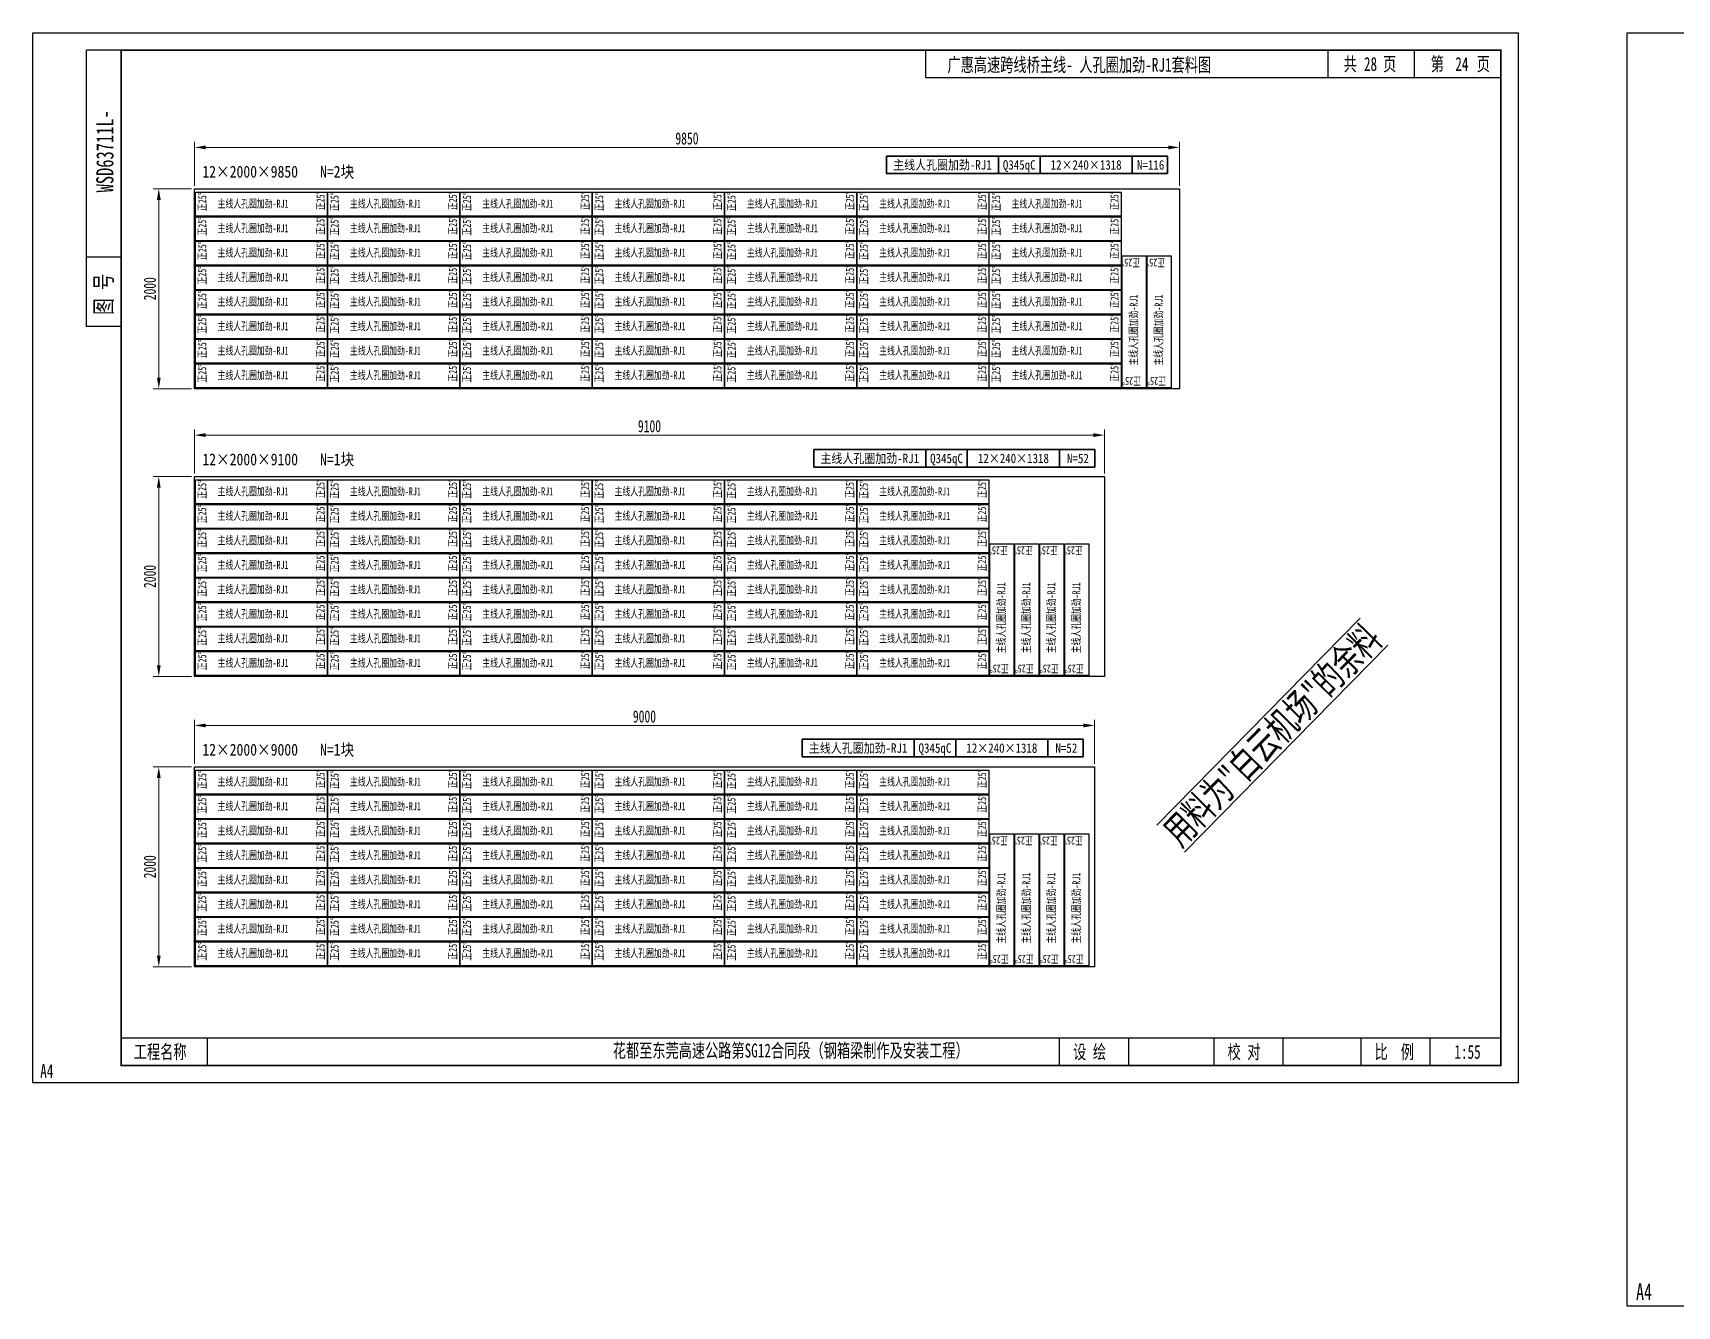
# Model space of a CAD drawing. Extents: x 1629247 to 2251351, y -601856 to -65897.
# Drawn here: x 1864821 to 1881261, y -396534 to -383803 of the extents above; entities that cross this region are included whole.
import ezdxf
from ezdxf.enums import TextEntityAlignment as Align

# ---------------------------------------------------------------- set-up
doc = ezdxf.new("R2010")
doc.units = 0
doc.header["$LTSCALE"] = 2
doc.header["$MEASUREMENT"] = 0
doc.header["$PDMODE"] = 35
doc.header["$PDSIZE"] = 50
doc.layers.get('0').update_dxf_attribs({"linetype": 'CONTINUOUS'})
doc.layers.get('Defpoints').update_dxf_attribs({"linetype": 'CONTINUOUS'})
doc.layers.add('1图框轮廓', color=7, linetype='CONTINUOUS', lineweight=35)
doc.layers.add('A3', color=7, linetype='CONTINUOUS')
doc.styles.add('仿宋', font='仿宋_GB2312_1.ttf', dxfattribs={"width": 0.7})
doc.dimstyles.new('标准标注样式-45', dxfattribs={"dimscale": 45, "dimtxt": 2.7, "dimasz": 2.5, "dimexe": 1.25, "dimexo": 0.625, "dimtad": 1, "dimdec": 0, "dimdsep": 46, "dimtxsty": '仿宋', "dimcen": 2.5, "dimclrd": 3, "dimclre": 3, "dimclrt": 4, "dimazin": 0, "dimtfac": 1, "dimtdec": 0, "dimtmove": 0, "dimatfit": 3, "dimfxl": 1.25, "dimlwd": 13, "dimlwe": 13, "dimarcsym": 0})

# ---------------------------------------------------------------- blocks, each defined once
blk = doc.blocks.new('tukuangA4-')
at = {"layer": 'A3'}
for p, q in [((537, 7565), (537, 10327)), ((882, 10327), (537, 10327)), ((12951, 10051), (12951, 10327)), ((13814, 10051), (13814, 10327)), ((882, 8256), (537, 8256)), ((882, 7565), (537, 7565)), ((1745, 173), (1745, 449)), ((10266, 173), (10266, 449)), ((10957, 173), (10957, 449)), ((11811, 173), (11811, 449)), ((12502, 173), (12502, 449)), ((13280, 173), (13280, 449)), ((13971, 173), (13971, 449))]:
    blk.add_line(p, q, dxfattribs=at)
blk.add_lwpolyline([(14850, 10500), (14850, 0), (0, 0), (0, 10500)], close=True, dxfattribs=at)
for points, const_width in [([(882, 10327), (14677, 10327), (14677, 173), (882, 173), (882, 10327)], 17.3), ([(8927, 10051), (8927, 10327)], 13.8), ([(8927, 10051), (14677, 10051)], 13.8), ([(882, 449), (14677, 449)], 13.8)]:
    blk.add_lwpolyline(points, dxfattribs=dict(at, const_width=const_width))
at = {"layer": 'A3', "color": 7, "linetype": 'Continuous', "style": '仿宋', "width": 0.7}
for s, p in [('共    页', (13106, 10120)), ('第     页', (13977, 10120)), ('花都至东莞高速公路第SG12合同段（钢箱梁制作及安装工程）', (5798, 255)), ('工程名称', (1009, 242)), ('设 绘', (10401, 242)), ('校 对', (11946, 242)), ('比  例', (13415, 242))]:
    blk.add_text(s, height=138.1, dxfattribs=at).set_placement(p)
blk.add_text('WSD63711L-', height=172.6, rotation=90, dxfattribs=at).set_placement((806, 9316), align=Align.CENTER)
blk.add_text('图 号', height=172.6, rotation=90, dxfattribs=at).set_placement((793, 7681))
blk.add_text('A4', height=138.1, dxfattribs=at).set_placement((139, 50), align=Align.CENTER)
blk = doc.blocks.new('*D202')
at = {"color": 3, "lineweight": 13, "ltscale": 3}
for p, q in [((1866436, -385333), (1866436, -384892)), ((1876286, -385333), (1876286, -384892))]:
    blk.add_line(p, q, dxfattribs=at)
at = {"color": 3, "linetype": 'ByBlock', "lineweight": 13, "ltscale": 3}
blk.add_line((1876174, -384948), (1866549, -384948), dxfattribs=at)
at = {"color": 3, "ltscale": 3}
for points in [[(1866549, -384929), (1866549, -384967), (1866436, -384948)], [(1876174, -384929), (1876174, -384967), (1876286, -384948)]]:
    blk.add_solid(points, dxfattribs=at)
at = {"layer": 'Defpoints', "color": 0, "ltscale": 3}
for p in [(1866436, -384948), (1866436, -385361), (1876286, -385361)]:
    blk.add_point(p, dxfattribs=at)
at = {"color": 4, "ltscale": 3, "insert": (1871361, -384859), "char_height": 121.5, "attachment_point": 5, "style": '仿宋'}
blk.add_mtext('9850', dxfattribs=at)
blk = doc.blocks.new('*D203')
at = {"color": 3, "lineweight": 13, "ltscale": 3}
for p, q in [((1866408, -385361), (1866024, -385361)), ((1866408, -387361), (1866024, -387361))]:
    blk.add_line(p, q, dxfattribs=at)
at = {"color": 3, "linetype": 'ByBlock', "lineweight": 13, "ltscale": 3}
blk.add_line((1866080, -385474), (1866080, -387249), dxfattribs=at)
at = {"color": 3, "ltscale": 3}
for points in [[(1866061, -385474), (1866099, -385474), (1866080, -385361)], [(1866061, -387249), (1866099, -387249), (1866080, -387361)]]:
    blk.add_solid(points, dxfattribs=at)
at = {"layer": 'Defpoints', "color": 0, "ltscale": 3}
for p in [(1866436, -385361), (1866080, -387361), (1866436, -387361)]:
    blk.add_point(p, dxfattribs=at)
at = {"color": 4, "ltscale": 3, "insert": (1865991, -386361), "char_height": 121.5, "attachment_point": 5, "rotation": 90, "style": '仿宋'}
blk.add_mtext('2000', dxfattribs=at)
blk = doc.blocks.new('*D204')
at = {"color": 3, "lineweight": 13, "ltscale": 3}
for p, q in [((1866436, -388210), (1866436, -387769)), ((1875536, -388210), (1875536, -387769))]:
    blk.add_line(p, q, dxfattribs=at)
at = {"color": 3, "linetype": 'ByBlock', "lineweight": 13, "ltscale": 3}
blk.add_line((1875424, -387825), (1866549, -387825), dxfattribs=at)
at = {"color": 3, "ltscale": 3}
for points in [[(1866549, -387806), (1866549, -387844), (1866436, -387825)], [(1875424, -387806), (1875424, -387844), (1875536, -387825)]]:
    blk.add_solid(points, dxfattribs=at)
at = {"layer": 'Defpoints', "color": 0, "ltscale": 3}
for p in [(1866436, -387825), (1866436, -388238), (1875536, -388238)]:
    blk.add_point(p, dxfattribs=at)
at = {"color": 4, "ltscale": 3, "insert": (1870986, -387736), "char_height": 121.5, "attachment_point": 5, "style": '仿宋'}
blk.add_mtext('9100', dxfattribs=at)
blk = doc.blocks.new('*D205')
at = {"color": 3, "lineweight": 13, "ltscale": 3}
for p, q in [((1866408, -388238), (1866024, -388238)), ((1866408, -390238), (1866024, -390238))]:
    blk.add_line(p, q, dxfattribs=at)
at = {"color": 3, "linetype": 'ByBlock', "lineweight": 13, "ltscale": 3}
blk.add_line((1866080, -388351), (1866080, -390126), dxfattribs=at)
at = {"color": 3, "ltscale": 3}
for points in [[(1866061, -388351), (1866099, -388351), (1866080, -388238)], [(1866061, -390126), (1866099, -390126), (1866080, -390238)]]:
    blk.add_solid(points, dxfattribs=at)
at = {"layer": 'Defpoints', "color": 0, "ltscale": 3}
for p in [(1866436, -388238), (1866080, -390238), (1866436, -390238)]:
    blk.add_point(p, dxfattribs=at)
at = {"color": 4, "ltscale": 3, "insert": (1865991, -389238), "char_height": 121.5, "attachment_point": 5, "rotation": 90, "style": '仿宋'}
blk.add_mtext('2000', dxfattribs=at)
blk = doc.blocks.new('*D206')
at = {"color": 3, "lineweight": 13, "ltscale": 3}
for p, q in [((1866436, -391113), (1866436, -390672)), ((1875436, -391113), (1875436, -390672))]:
    blk.add_line(p, q, dxfattribs=at)
at = {"color": 3, "linetype": 'ByBlock', "lineweight": 13, "ltscale": 3}
blk.add_line((1875324, -390728), (1866549, -390728), dxfattribs=at)
at = {"color": 3, "ltscale": 3}
for points in [[(1866549, -390709), (1866549, -390747), (1866436, -390728)], [(1875324, -390709), (1875324, -390747), (1875436, -390728)]]:
    blk.add_solid(points, dxfattribs=at)
at = {"layer": 'Defpoints', "color": 0, "ltscale": 3}
for p in [(1866436, -390728), (1866436, -391141), (1875436, -391141)]:
    blk.add_point(p, dxfattribs=at)
at = {"color": 4, "ltscale": 3, "insert": (1870936, -390639), "char_height": 121.5, "attachment_point": 5, "style": '仿宋'}
blk.add_mtext('9000', dxfattribs=at)
blk = doc.blocks.new('*D207')
at = {"color": 3, "lineweight": 13, "ltscale": 3}
for p, q in [((1866408, -391141), (1866024, -391141)), ((1866408, -393141), (1866024, -393141))]:
    blk.add_line(p, q, dxfattribs=at)
at = {"color": 3, "linetype": 'ByBlock', "lineweight": 13, "ltscale": 3}
blk.add_line((1866080, -391254), (1866080, -393029), dxfattribs=at)
at = {"color": 3, "ltscale": 3}
for points in [[(1866061, -391254), (1866099, -391254), (1866080, -391141)], [(1866061, -393029), (1866099, -393029), (1866080, -393141)]]:
    blk.add_solid(points, dxfattribs=at)
at = {"layer": 'Defpoints', "color": 0, "ltscale": 3}
for p in [(1866436, -391141), (1866080, -393141), (1866436, -393141)]:
    blk.add_point(p, dxfattribs=at)
at = {"color": 4, "ltscale": 3, "insert": (1865991, -392141), "char_height": 121.5, "attachment_point": 5, "rotation": 90, "style": '仿宋'}
blk.add_mtext('2000', dxfattribs=at)

msp = doc.modelspace()

# ---------------------------------------------------------------- linework, layer by layer
at = {"color": 8, "ltscale": 3}
for points in [[(1876286.3, -385361.4), (1876286.3, -387361.4), (1866436.3, -387361.4), (1866436.3, -385361.4)], [(1875536.3, -388238.4), (1875536.3, -390238.4), (1866436.3, -390238.4), (1866436.3, -388238.4)], [(1875436.3, -391141.2), (1875436.3, -393141.2), (1866436.3, -393141.2), (1866436.3, -391141.2)]]:
    msp.add_lwpolyline(points, close=True, dxfattribs=at)
at = {"color": 1, "ltscale": 3}
for points in [[(1867764.3, -385396.4), (1867764.3, -385636.4), (1866446.3, -385636.4), (1866446.3, -385396.4)], [(1869087.3, -385396.4), (1869087.3, -385636.4), (1867769.3, -385636.4), (1867769.3, -385396.4)], [(1870410.3, -385396.4), (1870410.3, -385636.4), (1869092.3, -385636.4), (1869092.3, -385396.4)], [(1871733.3, -385396.4), (1871733.3, -385636.4), (1870415.3, -385636.4), (1870415.3, -385396.4)], [(1873056.3, -385396.4), (1873056.3, -385636.4), (1871738.3, -385636.4), (1871738.3, -385396.4)], [(1874379.3, -385396.4), (1874379.3, -385636.4), (1873061.3, -385636.4), (1873061.3, -385396.4)], [(1875702.3, -385396.4), (1875702.3, -385636.4), (1874384.3, -385636.4), (1874384.3, -385396.4)], [(1867764.3, -385641.4), (1867764.3, -385881.4), (1866446.3, -385881.4), (1866446.3, -385641.4)], [(1869087.3, -385641.4), (1869087.3, -385881.4), (1867769.3, -385881.4), (1867769.3, -385641.4)], [(1870410.3, -385641.4), (1870410.3, -385881.4), (1869092.3, -385881.4), (1869092.3, -385641.4)], [(1871733.3, -385641.4), (1871733.3, -385881.4), (1870415.3, -385881.4), (1870415.3, -385641.4)], [(1873056.3, -385641.4), (1873056.3, -385881.4), (1871738.3, -385881.4), (1871738.3, -385641.4)], [(1874379.3, -385641.4), (1874379.3, -385881.4), (1873061.3, -385881.4), (1873061.3, -385641.4)], [(1875702.3, -385641.4), (1875702.3, -385881.4), (1874384.3, -385881.4), (1874384.3, -385641.4)], [(1867764.3, -385886.4), (1867764.3, -386126.4), (1866446.3, -386126.4), (1866446.3, -385886.4)], [(1869087.3, -385886.4), (1869087.3, -386126.4), (1867769.3, -386126.4), (1867769.3, -385886.4)], [(1870410.3, -385886.4), (1870410.3, -386126.4), (1869092.3, -386126.4), (1869092.3, -385886.4)], [(1871733.3, -385886.4), (1871733.3, -386126.4), (1870415.3, -386126.4), (1870415.3, -385886.4)], [(1873056.3, -385886.4), (1873056.3, -386126.4), (1871738.3, -386126.4), (1871738.3, -385886.4)], [(1874379.3, -385886.4), (1874379.3, -386126.4), (1873061.3, -386126.4), (1873061.3, -385886.4)], [(1875702.3, -385886.4), (1875702.3, -386126.4), (1874384.3, -386126.4), (1874384.3, -385886.4)], [(1867764.3, -386131.4), (1867764.3, -386371.4), (1866446.3, -386371.4), (1866446.3, -386131.4)], [(1869087.3, -386131.4), (1869087.3, -386371.4), (1867769.3, -386371.4), (1867769.3, -386131.4)], [(1870410.3, -386131.4), (1870410.3, -386371.4), (1869092.3, -386371.4), (1869092.3, -386131.4)], [(1871733.3, -386131.4), (1871733.3, -386371.4), (1870415.3, -386371.4), (1870415.3, -386131.4)], [(1873056.3, -386131.4), (1873056.3, -386371.4), (1871738.3, -386371.4), (1871738.3, -386131.4)], [(1874379.3, -386131.4), (1874379.3, -386371.4), (1873061.3, -386371.4), (1873061.3, -386131.4)], [(1875702.3, -386131.4), (1875702.3, -386371.4), (1874384.3, -386371.4), (1874384.3, -386131.4)], [(1875712.3, -386033.4), (1875952.3, -386033.4), (1875952.3, -387351.4), (1875712.3, -387351.4)], [(1875962.3, -386033.4), (1876202.3, -386033.4), (1876202.3, -387351.4), (1875962.3, -387351.4)], [(1867764.3, -386376.4), (1867764.3, -386616.4), (1866446.3, -386616.4), (1866446.3, -386376.4)], [(1869087.3, -386376.4), (1869087.3, -386616.4), (1867769.3, -386616.4), (1867769.3, -386376.4)], [(1870410.3, -386376.4), (1870410.3, -386616.4), (1869092.3, -386616.4), (1869092.3, -386376.4)], [(1871733.3, -386376.4), (1871733.3, -386616.4), (1870415.3, -386616.4), (1870415.3, -386376.4)], [(1873056.3, -386376.4), (1873056.3, -386616.4), (1871738.3, -386616.4), (1871738.3, -386376.4)], [(1874379.3, -386376.4), (1874379.3, -386616.4), (1873061.3, -386616.4), (1873061.3, -386376.4)], [(1875702.3, -386376.4), (1875702.3, -386616.4), (1874384.3, -386616.4), (1874384.3, -386376.4)], [(1867764.3, -386621.4), (1867764.3, -386861.4), (1866446.3, -386861.4), (1866446.3, -386621.4)], [(1869087.3, -386621.4), (1869087.3, -386861.4), (1867769.3, -386861.4), (1867769.3, -386621.4)], [(1870410.3, -386621.4), (1870410.3, -386861.4), (1869092.3, -386861.4), (1869092.3, -386621.4)], [(1871733.3, -386621.4), (1871733.3, -386861.4), (1870415.3, -386861.4), (1870415.3, -386621.4)], [(1873056.3, -386621.4), (1873056.3, -386861.4), (1871738.3, -386861.4), (1871738.3, -386621.4)], [(1874379.3, -386621.4), (1874379.3, -386861.4), (1873061.3, -386861.4), (1873061.3, -386621.4)], [(1875702.3, -386621.4), (1875702.3, -386861.4), (1874384.3, -386861.4), (1874384.3, -386621.4)], [(1867764.3, -386866.4), (1867764.3, -387106.4), (1866446.3, -387106.4), (1866446.3, -386866.4)], [(1869087.3, -386866.4), (1869087.3, -387106.4), (1867769.3, -387106.4), (1867769.3, -386866.4)], [(1870410.3, -386866.4), (1870410.3, -387106.4), (1869092.3, -387106.4), (1869092.3, -386866.4)], [(1871733.3, -386866.4), (1871733.3, -387106.4), (1870415.3, -387106.4), (1870415.3, -386866.4)], [(1873056.3, -386866.4), (1873056.3, -387106.4), (1871738.3, -387106.4), (1871738.3, -386866.4)], [(1874379.3, -386866.4), (1874379.3, -387106.4), (1873061.3, -387106.4), (1873061.3, -386866.4)], [(1875702.3, -386866.4), (1875702.3, -387106.4), (1874384.3, -387106.4), (1874384.3, -386866.4)], [(1867764.3, -387111.4), (1867764.3, -387351.4), (1866446.3, -387351.4), (1866446.3, -387111.4)], [(1869087.3, -387111.4), (1869087.3, -387351.4), (1867769.3, -387351.4), (1867769.3, -387111.4)], [(1870410.3, -387111.4), (1870410.3, -387351.4), (1869092.3, -387351.4), (1869092.3, -387111.4)], [(1871733.3, -387111.4), (1871733.3, -387351.4), (1870415.3, -387351.4), (1870415.3, -387111.4)], [(1873056.3, -387111.4), (1873056.3, -387351.4), (1871738.3, -387351.4), (1871738.3, -387111.4)], [(1874379.3, -387111.4), (1874379.3, -387351.4), (1873061.3, -387351.4), (1873061.3, -387111.4)], [(1875702.3, -387111.4), (1875702.3, -387351.4), (1874384.3, -387351.4), (1874384.3, -387111.4)], [(1867764.3, -388273.4), (1867764.3, -388513.4), (1866446.3, -388513.4), (1866446.3, -388273.4)], [(1869087.3, -388273.4), (1869087.3, -388513.4), (1867769.3, -388513.4), (1867769.3, -388273.4)], [(1870410.3, -388273.4), (1870410.3, -388513.4), (1869092.3, -388513.4), (1869092.3, -388273.4)], [(1871733.3, -388273.4), (1871733.3, -388513.4), (1870415.3, -388513.4), (1870415.3, -388273.4)], [(1873056.3, -388273.4), (1873056.3, -388513.4), (1871738.3, -388513.4), (1871738.3, -388273.4)], [(1874379.3, -388273.4), (1874379.3, -388513.4), (1873061.3, -388513.4), (1873061.3, -388273.4)], [(1867764.3, -388518.4), (1867764.3, -388758.4), (1866446.3, -388758.4), (1866446.3, -388518.4)], [(1869087.3, -388518.4), (1869087.3, -388758.4), (1867769.3, -388758.4), (1867769.3, -388518.4)], [(1870410.3, -388518.4), (1870410.3, -388758.4), (1869092.3, -388758.4), (1869092.3, -388518.4)], [(1871733.3, -388518.4), (1871733.3, -388758.4), (1870415.3, -388758.4), (1870415.3, -388518.4)], [(1873056.3, -388518.4), (1873056.3, -388758.4), (1871738.3, -388758.4), (1871738.3, -388518.4)], [(1874379.3, -388518.4), (1874379.3, -388758.4), (1873061.3, -388758.4), (1873061.3, -388518.4)], [(1867764.3, -388763.4), (1867764.3, -389003.4), (1866446.3, -389003.4), (1866446.3, -388763.4)], [(1869087.3, -388763.4), (1869087.3, -389003.4), (1867769.3, -389003.4), (1867769.3, -388763.4)], [(1870410.3, -388763.4), (1870410.3, -389003.4), (1869092.3, -389003.4), (1869092.3, -388763.4)], [(1871733.3, -388763.4), (1871733.3, -389003.4), (1870415.3, -389003.4), (1870415.3, -388763.4)], [(1873056.3, -388763.4), (1873056.3, -389003.4), (1871738.3, -389003.4), (1871738.3, -388763.4)], [(1874379.3, -388763.4), (1874379.3, -389003.4), (1873061.3, -389003.4), (1873061.3, -388763.4)], [(1874389.3, -388910.4), (1874629.3, -388910.4), (1874629.3, -390228.4), (1874389.3, -390228.4)], [(1874639.3, -388910.4), (1874879.3, -388910.4), (1874879.3, -390228.4), (1874639.3, -390228.4)], [(1874889.3, -388910.4), (1875129.3, -388910.4), (1875129.3, -390228.4), (1874889.3, -390228.4)], [(1875139.3, -388910.4), (1875379.3, -388910.4), (1875379.3, -390228.4), (1875139.3, -390228.4)], [(1867764.3, -389008.4), (1867764.3, -389248.4), (1866446.3, -389248.4), (1866446.3, -389008.4)], [(1869087.3, -389008.4), (1869087.3, -389248.4), (1867769.3, -389248.4), (1867769.3, -389008.4)], [(1870410.3, -389008.4), (1870410.3, -389248.4), (1869092.3, -389248.4), (1869092.3, -389008.4)], [(1871733.3, -389008.4), (1871733.3, -389248.4), (1870415.3, -389248.4), (1870415.3, -389008.4)], [(1873056.3, -389008.4), (1873056.3, -389248.4), (1871738.3, -389248.4), (1871738.3, -389008.4)], [(1874379.3, -389008.4), (1874379.3, -389248.4), (1873061.3, -389248.4), (1873061.3, -389008.4)], [(1867764.3, -389253.4), (1867764.3, -389493.4), (1866446.3, -389493.4), (1866446.3, -389253.4)], [(1869087.3, -389253.4), (1869087.3, -389493.4), (1867769.3, -389493.4), (1867769.3, -389253.4)], [(1870410.3, -389253.4), (1870410.3, -389493.4), (1869092.3, -389493.4), (1869092.3, -389253.4)], [(1871733.3, -389253.4), (1871733.3, -389493.4), (1870415.3, -389493.4), (1870415.3, -389253.4)], [(1873056.3, -389253.4), (1873056.3, -389493.4), (1871738.3, -389493.4), (1871738.3, -389253.4)], [(1874379.3, -389253.4), (1874379.3, -389493.4), (1873061.3, -389493.4), (1873061.3, -389253.4)], [(1867764.3, -389498.4), (1867764.3, -389738.4), (1866446.3, -389738.4), (1866446.3, -389498.4)], [(1869087.3, -389498.4), (1869087.3, -389738.4), (1867769.3, -389738.4), (1867769.3, -389498.4)], [(1870410.3, -389498.4), (1870410.3, -389738.4), (1869092.3, -389738.4), (1869092.3, -389498.4)], [(1871733.3, -389498.4), (1871733.3, -389738.4), (1870415.3, -389738.4), (1870415.3, -389498.4)], [(1873056.3, -389498.4), (1873056.3, -389738.4), (1871738.3, -389738.4), (1871738.3, -389498.4)], [(1874379.3, -389498.4), (1874379.3, -389738.4), (1873061.3, -389738.4), (1873061.3, -389498.4)], [(1867764.3, -389743.4), (1867764.3, -389983.4), (1866446.3, -389983.4), (1866446.3, -389743.4)], [(1869087.3, -389743.4), (1869087.3, -389983.4), (1867769.3, -389983.4), (1867769.3, -389743.4)], [(1870410.3, -389743.4), (1870410.3, -389983.4), (1869092.3, -389983.4), (1869092.3, -389743.4)], [(1871733.3, -389743.4), (1871733.3, -389983.4), (1870415.3, -389983.4), (1870415.3, -389743.4)], [(1873056.3, -389743.4), (1873056.3, -389983.4), (1871738.3, -389983.4), (1871738.3, -389743.4)], [(1874379.3, -389743.4), (1874379.3, -389983.4), (1873061.3, -389983.4), (1873061.3, -389743.4)], [(1867764.3, -389988.4), (1867764.3, -390228.4), (1866446.3, -390228.4), (1866446.3, -389988.4)], [(1869087.3, -389988.4), (1869087.3, -390228.4), (1867769.3, -390228.4), (1867769.3, -389988.4)], [(1870410.3, -389988.4), (1870410.3, -390228.4), (1869092.3, -390228.4), (1869092.3, -389988.4)], [(1871733.3, -389988.4), (1871733.3, -390228.4), (1870415.3, -390228.4), (1870415.3, -389988.4)], [(1873056.3, -389988.4), (1873056.3, -390228.4), (1871738.3, -390228.4), (1871738.3, -389988.4)], [(1874379.3, -389988.4), (1874379.3, -390228.4), (1873061.3, -390228.4), (1873061.3, -389988.4)], [(1867764.3, -391176.2), (1867764.3, -391416.2), (1866446.3, -391416.2), (1866446.3, -391176.2)], [(1869087.3, -391176.2), (1869087.3, -391416.2), (1867769.3, -391416.2), (1867769.3, -391176.2)], [(1870410.3, -391176.2), (1870410.3, -391416.2), (1869092.3, -391416.2), (1869092.3, -391176.2)], [(1871733.3, -391176.2), (1871733.3, -391416.2), (1870415.3, -391416.2), (1870415.3, -391176.2)], [(1873056.3, -391176.2), (1873056.3, -391416.2), (1871738.3, -391416.2), (1871738.3, -391176.2)], [(1874379.3, -391176.2), (1874379.3, -391416.2), (1873061.3, -391416.2), (1873061.3, -391176.2)], [(1867764.3, -391421.2), (1867764.3, -391661.2), (1866446.3, -391661.2), (1866446.3, -391421.2)], [(1869087.3, -391421.2), (1869087.3, -391661.2), (1867769.3, -391661.2), (1867769.3, -391421.2)], [(1870410.3, -391421.2), (1870410.3, -391661.2), (1869092.3, -391661.2), (1869092.3, -391421.2)], [(1871733.3, -391421.2), (1871733.3, -391661.2), (1870415.3, -391661.2), (1870415.3, -391421.2)], [(1873056.3, -391421.2), (1873056.3, -391661.2), (1871738.3, -391661.2), (1871738.3, -391421.2)], [(1874379.3, -391421.2), (1874379.3, -391661.2), (1873061.3, -391661.2), (1873061.3, -391421.2)], [(1867764.3, -391666.2), (1867764.3, -391906.2), (1866446.3, -391906.2), (1866446.3, -391666.2)], [(1869087.3, -391666.2), (1869087.3, -391906.2), (1867769.3, -391906.2), (1867769.3, -391666.2)], [(1870410.3, -391666.2), (1870410.3, -391906.2), (1869092.3, -391906.2), (1869092.3, -391666.2)], [(1871733.3, -391666.2), (1871733.3, -391906.2), (1870415.3, -391906.2), (1870415.3, -391666.2)], [(1873056.3, -391666.2), (1873056.3, -391906.2), (1871738.3, -391906.2), (1871738.3, -391666.2)], [(1874379.3, -391666.2), (1874379.3, -391906.2), (1873061.3, -391906.2), (1873061.3, -391666.2)], [(1867764.3, -391911.2), (1867764.3, -392151.2), (1866446.3, -392151.2), (1866446.3, -391911.2)], [(1869087.3, -391911.2), (1869087.3, -392151.2), (1867769.3, -392151.2), (1867769.3, -391911.2)], [(1870410.3, -391911.2), (1870410.3, -392151.2), (1869092.3, -392151.2), (1869092.3, -391911.2)], [(1871733.3, -391911.2), (1871733.3, -392151.2), (1870415.3, -392151.2), (1870415.3, -391911.2)], [(1873056.3, -391911.2), (1873056.3, -392151.2), (1871738.3, -392151.2), (1871738.3, -391911.2)], [(1874379.3, -391911.2), (1874379.3, -392151.2), (1873061.3, -392151.2), (1873061.3, -391911.2)], [(1874389.3, -391813.2), (1874629.3, -391813.2), (1874629.3, -393131.2), (1874389.3, -393131.2)], [(1874639.3, -391813.2), (1874879.3, -391813.2), (1874879.3, -393131.2), (1874639.3, -393131.2)], [(1874889.3, -391813.2), (1875129.3, -391813.2), (1875129.3, -393131.2), (1874889.3, -393131.2)], [(1875139.3, -391813.2), (1875379.3, -391813.2), (1875379.3, -393131.2), (1875139.3, -393131.2)], [(1867764.3, -392156.2), (1867764.3, -392396.2), (1866446.3, -392396.2), (1866446.3, -392156.2)], [(1869087.3, -392156.2), (1869087.3, -392396.2), (1867769.3, -392396.2), (1867769.3, -392156.2)], [(1870410.3, -392156.2), (1870410.3, -392396.2), (1869092.3, -392396.2), (1869092.3, -392156.2)], [(1871733.3, -392156.2), (1871733.3, -392396.2), (1870415.3, -392396.2), (1870415.3, -392156.2)], [(1873056.3, -392156.2), (1873056.3, -392396.2), (1871738.3, -392396.2), (1871738.3, -392156.2)], [(1874379.3, -392156.2), (1874379.3, -392396.2), (1873061.3, -392396.2), (1873061.3, -392156.2)], [(1867764.3, -392401.2), (1867764.3, -392641.2), (1866446.3, -392641.2), (1866446.3, -392401.2)], [(1869087.3, -392401.2), (1869087.3, -392641.2), (1867769.3, -392641.2), (1867769.3, -392401.2)], [(1870410.3, -392401.2), (1870410.3, -392641.2), (1869092.3, -392641.2), (1869092.3, -392401.2)], [(1871733.3, -392401.2), (1871733.3, -392641.2), (1870415.3, -392641.2), (1870415.3, -392401.2)], [(1873056.3, -392401.2), (1873056.3, -392641.2), (1871738.3, -392641.2), (1871738.3, -392401.2)], [(1874379.3, -392401.2), (1874379.3, -392641.2), (1873061.3, -392641.2), (1873061.3, -392401.2)], [(1867764.3, -392646.2), (1867764.3, -392886.2), (1866446.3, -392886.2), (1866446.3, -392646.2)], [(1869087.3, -392646.2), (1869087.3, -392886.2), (1867769.3, -392886.2), (1867769.3, -392646.2)], [(1870410.3, -392646.2), (1870410.3, -392886.2), (1869092.3, -392886.2), (1869092.3, -392646.2)], [(1871733.3, -392646.2), (1871733.3, -392886.2), (1870415.3, -392886.2), (1870415.3, -392646.2)], [(1873056.3, -392646.2), (1873056.3, -392886.2), (1871738.3, -392886.2), (1871738.3, -392646.2)], [(1874379.3, -392646.2), (1874379.3, -392886.2), (1873061.3, -392886.2), (1873061.3, -392646.2)], [(1867764.3, -392891.2), (1867764.3, -393131.2), (1866446.3, -393131.2), (1866446.3, -392891.2)], [(1869087.3, -392891.2), (1869087.3, -393131.2), (1867769.3, -393131.2), (1867769.3, -392891.2)], [(1870410.3, -392891.2), (1870410.3, -393131.2), (1869092.3, -393131.2), (1869092.3, -392891.2)], [(1871733.3, -392891.2), (1871733.3, -393131.2), (1870415.3, -393131.2), (1870415.3, -392891.2)], [(1873056.3, -392891.2), (1873056.3, -393131.2), (1871738.3, -393131.2), (1871738.3, -392891.2)], [(1874379.3, -392891.2), (1874379.3, -393131.2), (1873061.3, -393131.2), (1873061.3, -392891.2)]]:
    msp.add_lwpolyline(points, close=True, dxfattribs=at)
at = {"layer": '1图框轮廓', "color": 30, "ltscale": 3}
for points in [[(1876164.8, -385210.2), (1873356.7, -385210.2), (1873356.7, -385035.2), (1876164.8, -385035.2)], [(1874475.3, -385210.2), (1874475.3, -385210.2), (1874475.3, -385035.2), (1874475.3, -385035.2)], [(1874891.3, -385210.2), (1874891.3, -385210.2), (1874891.3, -385035.2), (1874891.3, -385035.2)], [(1875813.3, -385210.2), (1875813.3, -385210.2), (1875813.3, -385035.2), (1875813.3, -385035.2)], [(1875437.8, -388145.3), (1872629.7, -388145.3), (1872629.7, -387970.3), (1875437.8, -387970.3)], [(1873748.3, -388145.3), (1873748.3, -388145.3), (1873748.3, -387970.3), (1873748.3, -387970.3)], [(1874164.3, -388145.3), (1874164.3, -388145.3), (1874164.3, -387970.3), (1874164.3, -387970.3)], [(1875086.3, -388145.3), (1875086.3, -388145.3), (1875086.3, -387970.3), (1875086.3, -387970.3)], [(1875321.8, -391041.7), (1872513.7, -391041.7), (1872513.7, -390866.7), (1875321.8, -390866.7)], [(1873632.3, -391041.7), (1873632.3, -391041.7), (1873632.3, -390866.7), (1873632.3, -390866.7)], [(1874048.3, -391041.7), (1874048.3, -391041.7), (1874048.3, -390866.7), (1874048.3, -390866.7)], [(1874970.3, -391041.7), (1874970.3, -391041.7), (1874970.3, -390866.7), (1874970.3, -390866.7)]]:
    msp.add_lwpolyline(points, close=True, dxfattribs=at)

# ---------------------------------------------------------------- block references
at = {"color": 8}
msp.add_blockref('tukuangA4-', (1864821, -394302.7), dxfattribs=at)
at = {"color": 8, "xscale": 1.212542043533176, "yscale": 1.212542043547728, "zscale": 1.212542043548322}
msp.add_blockref('tukuangA4-', (1880762, -396534.4), dxfattribs=at)

# ---------------------------------------------------------------- texts
at = {"color": 7, "style": '仿宋', "width": 0.85}
for s, height, p in [('12×2000×9850', 118.125, (1866515.8, -385249.8)), ('N=2块', 118.12, (1867691.8, -385249.8)), ('12×2000×9100', 118.125, (1866515.8, -388126.8)), ('N=1块', 118.12, (1867691.8, -388126.8)), ('12×2000×9000', 118.125, (1866515.8, -391029.6)), ('N=1块', 118.12, (1867691.8, -391029.6))]:
    msp.add_text(s, height=height, dxfattribs=at).set_placement(p)
for s, p in [('主线人孔圈加劲-RJ1', (1873915.7, -385122.7)), ('Q345qC', (1874683.3, -385122.7)), ('12×240×1318', (1875352.3, -385122.7)), ('N=116', (1875997.4, -385122.7)), ('主线人孔圈加劲-RJ1', (1873188.6, -388057.8)), ('Q345qC', (1873956.3, -388057.8)), ('12×240×1318', (1874625.3, -388057.8)), ('N=52', (1875270.3, -388057.8)), ('主线人孔圈加劲-RJ1', (1873072.6, -390954.2)), ('Q345qC', (1873840.3, -390954.2)), ('12×240×1318', (1874509.3, -390954.2)), ('N=52', (1875154.3, -390954.2))]:
    msp.add_text(s, height=94.5, dxfattribs=at).set_placement(p, align=Align.MIDDLE_CENTER)
at = {"layer": 'A3', "color": 6, "linetype": 'Continuous', "style": '仿宋', "width": 0.7}
msp.add_text('广惠高速跨线桥主线- 人孔圈加劲-RJ1套料图', height=138.095, dxfattribs=at).set_placement((1873965.9, -384190.8))
at = {"layer": 'A3', "color": 1, "linetype": 'Continuous', "style": '仿宋', "width": 0.7}
for s, p in [('28', (1878129.8, -384183.1)), ('24', (1879043.2, -384183.1))]:
    msp.add_text(s, height=138.1, dxfattribs=at).set_placement(p)
at = {"layer": 'A3', "color": 6, "linetype": 'Continuous', "style": '仿宋', "width": 0.7}
for s, rotation, p in [('正25%%D', 90, (1866554.4, -385490.6)), ('正25%%D', 90, (1867737.1, -385481.8)), ('正25%%D', 90, (1867877.4, -385490.6)), ('正25%%D', 90, (1869060.1, -385481.8)), ('正25%%D', 90, (1869200.4, -385490.6)), ('正25%%D', 90, (1870383.1, -385481.8)), ('正25%%D', 90, (1870523.4, -385490.6)), ('正25%%D', 90, (1871706.1, -385481.8)), ('正25%%D', 90, (1871846.4, -385490.6)), ('正25%%D', 90, (1873029.1, -385481.8)), ('正25%%D', 90, (1873169.4, -385490.6)), ('正25%%D', 90, (1874352.1, -385481.8)), ('正25%%D', 90, (1874492.4, -385490.6)), ('正25%%D', 90, (1875675.1, -385481.8)), ('正25%%D', 90, (1866554.4, -385735.6)), ('正25%%D', 90, (1867737.1, -385726.8)), ('正25%%D', 90, (1867877.4, -385735.6)), ('正25%%D', 90, (1869060.1, -385726.8)), ('正25%%D', 90, (1869200.4, -385735.6)), ('正25%%D', 90, (1870383.1, -385726.8)), ('正25%%D', 90, (1870523.4, -385735.6)), ('正25%%D', 90, (1871706.1, -385726.8)), ('正25%%D', 90, (1871846.4, -385735.6)), ('正25%%D', 90, (1873029.1, -385726.8)), ('正25%%D', 90, (1873169.4, -385735.6)), ('正25%%D', 90, (1874352.1, -385726.8)), ('正25%%D', 90, (1874492.4, -385735.6)), ('正25%%D', 90, (1875675.1, -385726.8)), ('正25%%D', 90, (1866554.4, -385980.6)), ('正25%%D', 90, (1867737.1, -385971.8)), ('正25%%D', 90, (1867877.4, -385980.6)), ('正25%%D', 90, (1869060.1, -385971.8)), ('正25%%D', 90, (1869200.4, -385980.6)), ('正25%%D', 90, (1870383.1, -385971.8)), ('正25%%D', 90, (1870523.4, -385980.6)), ('正25%%D', 90, (1871706.1, -385971.8)), ('正25%%D', 90, (1871846.4, -385980.6)), ('正25%%D', 90, (1873029.1, -385971.8)), ('正25%%D', 90, (1873169.4, -385980.6)), ('正25%%D', 90, (1874352.1, -385971.8)), ('正25%%D', 90, (1874492.4, -385980.6)), ('正25%%D', 90, (1875675.1, -385971.8)), ('正25%%D', 90, (1866554.4, -386225.6)), ('正25%%D', 90, (1867737.1, -386216.8)), ('正25%%D', 90, (1867877.4, -386225.6)), ('正25%%D', 90, (1869060.1, -386216.8)), ('正25%%D', 90, (1869200.4, -386225.6)), ('正25%%D', 90, (1870383.1, -386216.8)), ('正25%%D', 90, (1870523.4, -386225.6)), ('正25%%D', 90, (1871706.1, -386216.8)), ('正25%%D', 90, (1871846.4, -386225.6)), ('正25%%D', 90, (1873029.1, -386216.8)), ('正25%%D', 90, (1873169.4, -386225.6)), ('正25%%D', 90, (1874352.1, -386216.8)), ('正25%%D', 90, (1874492.4, -386225.6)), ('正25%%D', 90, (1875675.1, -386216.8)), ('正25%%D', 180, (1875797.7, -386060.7)), ('正25%%D', 180, (1876047.7, -386060.7)), ('正25%%D', 90, (1866554.4, -386470.6)), ('正25%%D', 90, (1867737.1, -386461.8)), ('正25%%D', 90, (1867877.4, -386470.6)), ('正25%%D', 90, (1869060.1, -386461.8)), ('正25%%D', 90, (1869200.4, -386470.6)), ('正25%%D', 90, (1870383.1, -386461.8)), ('正25%%D', 90, (1870523.4, -386470.6)), ('正25%%D', 90, (1871706.1, -386461.8)), ('正25%%D', 90, (1871846.4, -386470.6)), ('正25%%D', 90, (1873029.1, -386461.8)), ('正25%%D', 90, (1873169.4, -386470.6)), ('正25%%D', 90, (1874352.1, -386461.8)), ('正25%%D', 90, (1874492.4, -386470.6)), ('正25%%D', 90, (1875675.1, -386461.8)), ('主线人孔圈加劲-RJ1', 90, (1875866.6, -386774.9)), ('主线人孔圈加劲-RJ1', 90, (1876116.6, -386774.9)), ('正25%%D', 90, (1866554.4, -386715.6)), ('正25%%D', 90, (1867737.1, -386706.8)), ('正25%%D', 90, (1867877.4, -386715.6)), ('正25%%D', 90, (1869060.1, -386706.8)), ('正25%%D', 90, (1869200.4, -386715.6)), ('正25%%D', 90, (1870383.1, -386706.8)), ('正25%%D', 90, (1870523.4, -386715.6)), ('正25%%D', 90, (1871706.1, -386706.8)), ('正25%%D', 90, (1871846.4, -386715.6)), ('正25%%D', 90, (1873029.1, -386706.8)), ('正25%%D', 90, (1873169.4, -386715.6)), ('正25%%D', 90, (1874352.1, -386706.8)), ('正25%%D', 90, (1874492.4, -386715.6)), ('正25%%D', 90, (1875675.1, -386706.8)), ('正25%%D', 90, (1866554.4, -386960.6)), ('正25%%D', 90, (1867737.1, -386951.8)), ('正25%%D', 90, (1867877.4, -386960.6)), ('正25%%D', 90, (1869060.1, -386951.8)), ('正25%%D', 90, (1869200.4, -386960.6)), ('正25%%D', 90, (1870383.1, -386951.8)), ('正25%%D', 90, (1870523.4, -386960.6)), ('正25%%D', 90, (1871706.1, -386951.8)), ('正25%%D', 90, (1871846.4, -386960.6)), ('正25%%D', 90, (1873029.1, -386951.8)), ('正25%%D', 90, (1873169.4, -386960.6)), ('正25%%D', 90, (1874352.1, -386951.8)), ('正25%%D', 90, (1874492.4, -386960.6)), ('正25%%D', 90, (1875675.1, -386951.8)), ('正25%%D', 90, (1866554.4, -387205.6)), ('正25%%D', 90, (1867737.1, -387196.8)), ('正25%%D', 90, (1867877.4, -387205.6)), ('正25%%D', 90, (1869060.1, -387196.8)), ('正25%%D', 90, (1869200.4, -387205.6)), ('正25%%D', 90, (1870383.1, -387196.8)), ('正25%%D', 90, (1870523.4, -387205.6)), ('正25%%D', 90, (1871706.1, -387196.8)), ('正25%%D', 90, (1871846.4, -387205.6)), ('正25%%D', 90, (1873029.1, -387196.8)), ('正25%%D', 90, (1873169.4, -387205.6)), ('正25%%D', 90, (1874352.1, -387196.8)), ('正25%%D', 90, (1874492.4, -387205.6)), ('正25%%D', 90, (1875675.1, -387196.8)), ('正25%%D', 180, (1875806.5, -387243.3)), ('正25%%D', 180, (1876056.5, -387243.3)), ('正25%%D', 90, (1866554.4, -388367.5)), ('正25%%D', 90, (1867737.1, -388358.8)), ('正25%%D', 90, (1867877.4, -388367.5)), ('正25%%D', 90, (1869060.1, -388358.8)), ('正25%%D', 90, (1869200.4, -388367.5)), ('正25%%D', 90, (1870383.1, -388358.8)), ('正25%%D', 90, (1870523.4, -388367.5)), ('正25%%D', 90, (1871706.1, -388358.8)), ('正25%%D', 90, (1871846.4, -388367.5)), ('正25%%D', 90, (1873029.1, -388358.8)), ('正25%%D', 90, (1873169.4, -388367.5)), ('正25%%D', 90, (1874352.1, -388358.8)), ('正25%%D', 90, (1866554.4, -388612.5)), ('正25%%D', 90, (1867737.1, -388603.8)), ('正25%%D', 90, (1867877.4, -388612.5)), ('正25%%D', 90, (1869060.1, -388603.8)), ('正25%%D', 90, (1869200.4, -388612.5)), ('正25%%D', 90, (1870383.1, -388603.8)), ('正25%%D', 90, (1870523.4, -388612.5)), ('正25%%D', 90, (1871706.1, -388603.8)), ('正25%%D', 90, (1871846.4, -388612.5)), ('正25%%D', 90, (1873029.1, -388603.8)), ('正25%%D', 90, (1873169.4, -388612.5)), ('正25%%D', 90, (1874352.1, -388603.8)), ('正25%%D', 90, (1866554.4, -388857.5)), ('正25%%D', 90, (1867737.1, -388848.8)), ('正25%%D', 90, (1867877.4, -388857.5)), ('正25%%D', 90, (1869060.1, -388848.8)), ('正25%%D', 90, (1869200.4, -388857.5)), ('正25%%D', 90, (1870383.1, -388848.8)), ('正25%%D', 90, (1870523.4, -388857.5)), ('正25%%D', 90, (1871706.1, -388848.8)), ('正25%%D', 90, (1871846.4, -388857.5)), ('正25%%D', 90, (1873029.1, -388848.8)), ('正25%%D', 90, (1873169.4, -388857.5)), ('正25%%D', 90, (1874352.1, -388848.8)), ('正25%%D', 180, (1874474.7, -388937.7)), ('正25%%D', 180, (1874724.7, -388937.7)), ('正25%%D', 180, (1874974.7, -388937.7)), ('正25%%D', 180, (1875224.7, -388937.7)), ('正25%%D', 90, (1866554.4, -389102.5)), ('正25%%D', 90, (1867737.1, -389093.8)), ('正25%%D', 90, (1867877.4, -389102.5)), ('正25%%D', 90, (1869060.1, -389093.8)), ('正25%%D', 90, (1869200.4, -389102.5)), ('正25%%D', 90, (1870383.1, -389093.8)), ('正25%%D', 90, (1870523.4, -389102.5)), ('正25%%D', 90, (1871706.1, -389093.8)), ('正25%%D', 90, (1871846.4, -389102.5)), ('正25%%D', 90, (1873029.1, -389093.8)), ('正25%%D', 90, (1873169.4, -389102.5)), ('正25%%D', 90, (1874352.1, -389093.8)), ('正25%%D', 90, (1866554.4, -389347.5)), ('正25%%D', 90, (1867737.1, -389338.8)), ('正25%%D', 90, (1867877.4, -389347.5)), ('正25%%D', 90, (1869060.1, -389338.8)), ('正25%%D', 90, (1869200.4, -389347.5)), ('正25%%D', 90, (1870383.1, -389338.8)), ('正25%%D', 90, (1870523.4, -389347.5)), ('正25%%D', 90, (1871706.1, -389338.8)), ('正25%%D', 90, (1871846.4, -389347.5)), ('正25%%D', 90, (1873029.1, -389338.8)), ('正25%%D', 90, (1873169.4, -389347.5)), ('正25%%D', 90, (1874352.1, -389338.8)), ('主线人孔圈加劲-RJ1', 90, (1874543.6, -389651.9)), ('主线人孔圈加劲-RJ1', 90, (1874793.6, -389651.9)), ('主线人孔圈加劲-RJ1', 90, (1875043.6, -389651.9)), ('主线人孔圈加劲-RJ1', 90, (1875293.6, -389651.9)), ('正25%%D', 90, (1866554.4, -389592.5)), ('正25%%D', 90, (1867737.1, -389583.8)), ('正25%%D', 90, (1867877.4, -389592.5)), ('正25%%D', 90, (1869060.1, -389583.8)), ('正25%%D', 90, (1869200.4, -389592.5)), ('正25%%D', 90, (1870383.1, -389583.8)), ('正25%%D', 90, (1870523.4, -389592.5)), ('正25%%D', 90, (1871706.1, -389583.8)), ('正25%%D', 90, (1871846.4, -389592.5)), ('正25%%D', 90, (1873029.1, -389583.8)), ('正25%%D', 90, (1873169.4, -389592.5)), ('正25%%D', 90, (1874352.1, -389583.8)), ('正25%%D', 90, (1866554.4, -389837.5)), ('正25%%D', 90, (1867737.1, -389828.8)), ('正25%%D', 90, (1867877.4, -389837.5)), ('正25%%D', 90, (1869060.1, -389828.8)), ('正25%%D', 90, (1869200.4, -389837.5)), ('正25%%D', 90, (1870383.1, -389828.8)), ('正25%%D', 90, (1870523.4, -389837.5)), ('正25%%D', 90, (1871706.1, -389828.8)), ('正25%%D', 90, (1871846.4, -389837.5)), ('正25%%D', 90, (1873029.1, -389828.8)), ('正25%%D', 90, (1873169.4, -389837.5)), ('正25%%D', 90, (1874352.1, -389828.8)), ('正25%%D', 90, (1866554.4, -390082.5)), ('正25%%D', 90, (1867737.1, -390073.8)), ('正25%%D', 90, (1867877.4, -390082.5)), ('正25%%D', 90, (1869060.1, -390073.8)), ('正25%%D', 90, (1869200.4, -390082.5)), ('正25%%D', 90, (1870383.1, -390073.8)), ('正25%%D', 90, (1870523.4, -390082.5)), ('正25%%D', 90, (1871706.1, -390073.8)), ('正25%%D', 90, (1871846.4, -390082.5)), ('正25%%D', 90, (1873029.1, -390073.8)), ('正25%%D', 90, (1873169.4, -390082.5)), ('正25%%D', 90, (1874352.1, -390073.8)), ('正25%%D', 180, (1874483.5, -390120.3)), ('正25%%D', 180, (1874733.5, -390120.3)), ('正25%%D', 180, (1874983.5, -390120.3)), ('正25%%D', 180, (1875233.5, -390120.3)), ('正25%%D', 90, (1866554.4, -391270.3)), ('正25%%D', 90, (1867737.1, -391261.6)), ('正25%%D', 90, (1867877.4, -391270.3)), ('正25%%D', 90, (1869060.1, -391261.6)), ('正25%%D', 90, (1869200.4, -391270.3)), ('正25%%D', 90, (1870383.1, -391261.6)), ('正25%%D', 90, (1870523.4, -391270.3)), ('正25%%D', 90, (1871706.1, -391261.6)), ('正25%%D', 90, (1871846.4, -391270.3)), ('正25%%D', 90, (1873029.1, -391261.6)), ('正25%%D', 90, (1873169.4, -391270.3)), ('正25%%D', 90, (1874352.1, -391261.6)), ('正25%%D', 90, (1866554.4, -391515.3)), ('正25%%D', 90, (1867737.1, -391506.6)), ('正25%%D', 90, (1867877.4, -391515.3)), ('正25%%D', 90, (1869060.1, -391506.6)), ('正25%%D', 90, (1869200.4, -391515.3)), ('正25%%D', 90, (1870383.1, -391506.6)), ('正25%%D', 90, (1870523.4, -391515.3)), ('正25%%D', 90, (1871706.1, -391506.6)), ('正25%%D', 90, (1871846.4, -391515.3)), ('正25%%D', 90, (1873029.1, -391506.6)), ('正25%%D', 90, (1873169.4, -391515.3)), ('正25%%D', 90, (1874352.1, -391506.6)), ('正25%%D', 90, (1866554.4, -391760.3)), ('正25%%D', 90, (1867737.1, -391751.6)), ('正25%%D', 90, (1867877.4, -391760.3)), ('正25%%D', 90, (1869060.1, -391751.6)), ('正25%%D', 90, (1869200.4, -391760.3)), ('正25%%D', 90, (1870383.1, -391751.6)), ('正25%%D', 90, (1870523.4, -391760.3)), ('正25%%D', 90, (1871706.1, -391751.6)), ('正25%%D', 90, (1871846.4, -391760.3)), ('正25%%D', 90, (1873029.1, -391751.6)), ('正25%%D', 90, (1873169.4, -391760.3)), ('正25%%D', 90, (1874352.1, -391751.6)), ('正25%%D', 90, (1866554.4, -392005.3)), ('正25%%D', 90, (1867737.1, -391996.6)), ('正25%%D', 90, (1867877.4, -392005.3)), ('正25%%D', 90, (1869060.1, -391996.6)), ('正25%%D', 90, (1869200.4, -392005.3)), ('正25%%D', 90, (1870383.1, -391996.6)), ('正25%%D', 90, (1870523.4, -392005.3)), ('正25%%D', 90, (1871706.1, -391996.6)), ('正25%%D', 90, (1871846.4, -392005.3)), ('正25%%D', 90, (1873029.1, -391996.6)), ('正25%%D', 90, (1873169.4, -392005.3)), ('正25%%D', 90, (1874352.1, -391996.6)), ('正25%%D', 180, (1874474.7, -391840.4)), ('正25%%D', 180, (1874724.7, -391840.4)), ('正25%%D', 180, (1874974.7, -391840.4)), ('正25%%D', 180, (1875224.7, -391840.4)), ('正25%%D', 90, (1866554.4, -392250.3)), ('正25%%D', 90, (1867737.1, -392241.6)), ('正25%%D', 90, (1867877.4, -392250.3)), ('正25%%D', 90, (1869060.1, -392241.6)), ('正25%%D', 90, (1869200.4, -392250.3)), ('正25%%D', 90, (1870383.1, -392241.6)), ('正25%%D', 90, (1870523.4, -392250.3)), ('正25%%D', 90, (1871706.1, -392241.6)), ('正25%%D', 90, (1871846.4, -392250.3)), ('正25%%D', 90, (1873029.1, -392241.6)), ('正25%%D', 90, (1873169.4, -392250.3)), ('正25%%D', 90, (1874352.1, -392241.6)), ('主线人孔圈加劲-RJ1', 90, (1874543.6, -392554.6)), ('主线人孔圈加劲-RJ1', 90, (1874793.6, -392554.6)), ('主线人孔圈加劲-RJ1', 90, (1875043.6, -392554.6)), ('主线人孔圈加劲-RJ1', 90, (1875293.6, -392554.6)), ('正25%%D', 90, (1866554.4, -392495.3)), ('正25%%D', 90, (1867737.1, -392486.6)), ('正25%%D', 90, (1867877.4, -392495.3)), ('正25%%D', 90, (1869060.1, -392486.6)), ('正25%%D', 90, (1869200.4, -392495.3)), ('正25%%D', 90, (1870383.1, -392486.6)), ('正25%%D', 90, (1870523.4, -392495.3)), ('正25%%D', 90, (1871706.1, -392486.6)), ('正25%%D', 90, (1871846.4, -392495.3)), ('正25%%D', 90, (1873029.1, -392486.6)), ('正25%%D', 90, (1873169.4, -392495.3)), ('正25%%D', 90, (1874352.1, -392486.6)), ('正25%%D', 90, (1866554.4, -392740.3)), ('正25%%D', 90, (1867737.1, -392731.6)), ('正25%%D', 90, (1867877.4, -392740.3)), ('正25%%D', 90, (1869060.1, -392731.6)), ('正25%%D', 90, (1869200.4, -392740.3)), ('正25%%D', 90, (1870383.1, -392731.6)), ('正25%%D', 90, (1870523.4, -392740.3)), ('正25%%D', 90, (1871706.1, -392731.6)), ('正25%%D', 90, (1871846.4, -392740.3)), ('正25%%D', 90, (1873029.1, -392731.6)), ('正25%%D', 90, (1873169.4, -392740.3)), ('正25%%D', 90, (1874352.1, -392731.6)), ('正25%%D', 90, (1866554.4, -392985.3)), ('正25%%D', 90, (1867737.1, -392976.6)), ('正25%%D', 90, (1867877.4, -392985.3)), ('正25%%D', 90, (1869060.1, -392976.6)), ('正25%%D', 90, (1869200.4, -392985.3)), ('正25%%D', 90, (1870383.1, -392976.6)), ('正25%%D', 90, (1870523.4, -392985.3)), ('正25%%D', 90, (1871706.1, -392976.6)), ('正25%%D', 90, (1871846.4, -392985.3)), ('正25%%D', 90, (1873029.1, -392976.6)), ('正25%%D', 90, (1873169.4, -392985.3)), ('正25%%D', 90, (1874352.1, -392976.6)), ('正25%%D', 180, (1874483.5, -393023.1)), ('正25%%D', 180, (1874733.5, -393023.1)), ('正25%%D', 180, (1874983.5, -393023.1)), ('正25%%D', 180, (1875233.5, -393023.1))]:
    msp.add_text(s, height=80, rotation=rotation, dxfattribs=at).set_placement(p, align=Align.CENTER)
for p in [(1867022.9, -385550.6), (1868345.9, -385550.6), (1869668.9, -385550.6), (1870991.9, -385550.6), (1872314.9, -385550.6), (1873637.9, -385550.6), (1874960.9, -385550.6), (1867022.9, -385795.6), (1868345.9, -385795.6), (1869668.9, -385795.6), (1870991.9, -385795.6), (1872314.9, -385795.6), (1873637.9, -385795.6), (1874960.9, -385795.6), (1867022.9, -386040.6), (1868345.9, -386040.6), (1869668.9, -386040.6), (1870991.9, -386040.6), (1872314.9, -386040.6), (1873637.9, -386040.6), (1874960.9, -386040.6), (1867022.9, -386285.6), (1868345.9, -386285.6), (1869668.9, -386285.6), (1870991.9, -386285.6), (1872314.9, -386285.6), (1873637.9, -386285.6), (1874960.9, -386285.6), (1867022.9, -386530.6), (1868345.9, -386530.6), (1869668.9, -386530.6), (1870991.9, -386530.6), (1872314.9, -386530.6), (1873637.9, -386530.6), (1874960.9, -386530.6), (1867022.9, -386775.6), (1868345.9, -386775.6), (1869668.9, -386775.6), (1870991.9, -386775.6), (1872314.9, -386775.6), (1873637.9, -386775.6), (1874960.9, -386775.6), (1867022.9, -387020.6), (1868345.9, -387020.6), (1869668.9, -387020.6), (1870991.9, -387020.6), (1872314.9, -387020.6), (1873637.9, -387020.6), (1874960.9, -387020.6), (1867022.9, -387265.6), (1868345.9, -387265.6), (1869668.9, -387265.6), (1870991.9, -387265.6), (1872314.9, -387265.6), (1873637.9, -387265.6), (1874960.9, -387265.6), (1867022.9, -388427.6), (1868345.9, -388427.6), (1869668.9, -388427.6), (1870991.9, -388427.6), (1872314.9, -388427.6), (1873637.9, -388427.6), (1867022.9, -388672.6), (1868345.9, -388672.6), (1869668.9, -388672.6), (1870991.9, -388672.6), (1872314.9, -388672.6), (1873637.9, -388672.6), (1867022.9, -388917.6), (1868345.9, -388917.6), (1869668.9, -388917.6), (1870991.9, -388917.6), (1872314.9, -388917.6), (1873637.9, -388917.6), (1867022.9, -389162.6), (1868345.9, -389162.6), (1869668.9, -389162.6), (1870991.9, -389162.6), (1872314.9, -389162.6), (1873637.9, -389162.6), (1867022.9, -389407.6), (1868345.9, -389407.6), (1869668.9, -389407.6), (1870991.9, -389407.6), (1872314.9, -389407.6), (1873637.9, -389407.6), (1867022.9, -389652.6), (1868345.9, -389652.6), (1869668.9, -389652.6), (1870991.9, -389652.6), (1872314.9, -389652.6), (1873637.9, -389652.6), (1867022.9, -389897.6), (1868345.9, -389897.6), (1869668.9, -389897.6), (1870991.9, -389897.6), (1872314.9, -389897.6), (1873637.9, -389897.6), (1867022.9, -390142.6), (1868345.9, -390142.6), (1869668.9, -390142.6), (1870991.9, -390142.6), (1872314.9, -390142.6), (1873637.9, -390142.6), (1867022.9, -391330.4), (1868345.9, -391330.4), (1869668.9, -391330.4), (1870991.9, -391330.4), (1872314.9, -391330.4), (1873637.9, -391330.4), (1867022.9, -391575.4), (1868345.9, -391575.4), (1869668.9, -391575.4), (1870991.9, -391575.4), (1872314.9, -391575.4), (1873637.9, -391575.4), (1867022.9, -391820.4), (1868345.9, -391820.4), (1869668.9, -391820.4), (1870991.9, -391820.4), (1872314.9, -391820.4), (1873637.9, -391820.4), (1867022.9, -392065.4), (1868345.9, -392065.4), (1869668.9, -392065.4), (1870991.9, -392065.4), (1872314.9, -392065.4), (1873637.9, -392065.4), (1867022.9, -392310.4), (1868345.9, -392310.4), (1869668.9, -392310.4), (1870991.9, -392310.4), (1872314.9, -392310.4), (1873637.9, -392310.4), (1867022.9, -392555.4), (1868345.9, -392555.4), (1869668.9, -392555.4), (1870991.9, -392555.4), (1872314.9, -392555.4), (1873637.9, -392555.4), (1867022.9, -392800.4), (1868345.9, -392800.4), (1869668.9, -392800.4), (1870991.9, -392800.4), (1872314.9, -392800.4), (1873637.9, -392800.4), (1867022.9, -393045.4), (1868345.9, -393045.4), (1869668.9, -393045.4), (1870991.9, -393045.4), (1872314.9, -393045.4), (1873637.9, -393045.4)]:
    msp.add_text('主线人孔圈加劲-RJ1', height=80, dxfattribs=at).set_placement(p, align=Align.CENTER)
at = {"layer": 'A3', "color": 5, "linetype": 'Continuous', "style": '仿宋', "width": 0.7}
msp.add_text('%%U%%O用料为"白云机场"的余料', height=276.19, rotation=45.50296, dxfattribs=at).set_placement((1876296.3, -391956.5))
at = {"layer": 'A3', "color": 7, "linetype": 'Continuous', "style": '仿宋', "width": 0.7}
msp.add_text('1:55', height=138.1, dxfattribs=at).set_placement((1879034.3, -394061.2))

# ---------------------------------------------------------------- dimensions: what is measured, and where the dimension line sits
at = {"color": 8, "ltscale": 3}
for base, p1, p2, picture, middle in [((1866436.3, -384948.1), (1876286.3, -385361.4), (1866436.3, -385361.4), '*D202', (1871361.3, -384859.3)), ((1866436.3, -387825.1), (1875536.3, -388238.4), (1866436.3, -388238.4), '*D204', (1870986.3, -387736.3)), ((1866436.3, -390727.9), (1875436.3, -391141.2), (1866436.3, -391141.2), '*D206', (1870936.3, -390639))]:
    dim = msp.add_linear_dim(base=base, p1=p1, p2=p2, dimstyle='标准标注样式-45', dxfattribs=at)
    dim.commit()
    dim.dimension.update_dxf_attribs({"geometry": picture, "text_midpoint": middle})
for base, p1, p2, picture, middle in [((1866080, -387361.4), (1866436.3, -385361.4), (1866436.3, -387361.4), '*D203', (1865991.1, -386361.4)), ((1866080, -390238.4), (1866436.3, -388238.4), (1866436.3, -390238.4), '*D205', (1865991.1, -389238.4)), ((1866080, -393141.2), (1866436.3, -391141.2), (1866436.3, -393141.2), '*D207', (1865991.1, -392141.2))]:
    dim = msp.add_linear_dim(base=base, p1=p1, p2=p2, angle=90, dimstyle='标准标注样式-45', dxfattribs=at)
    dim.commit()
    dim.dimension.update_dxf_attribs({"geometry": picture, "text_midpoint": middle})

doc.saveas('drawing.dxf')
